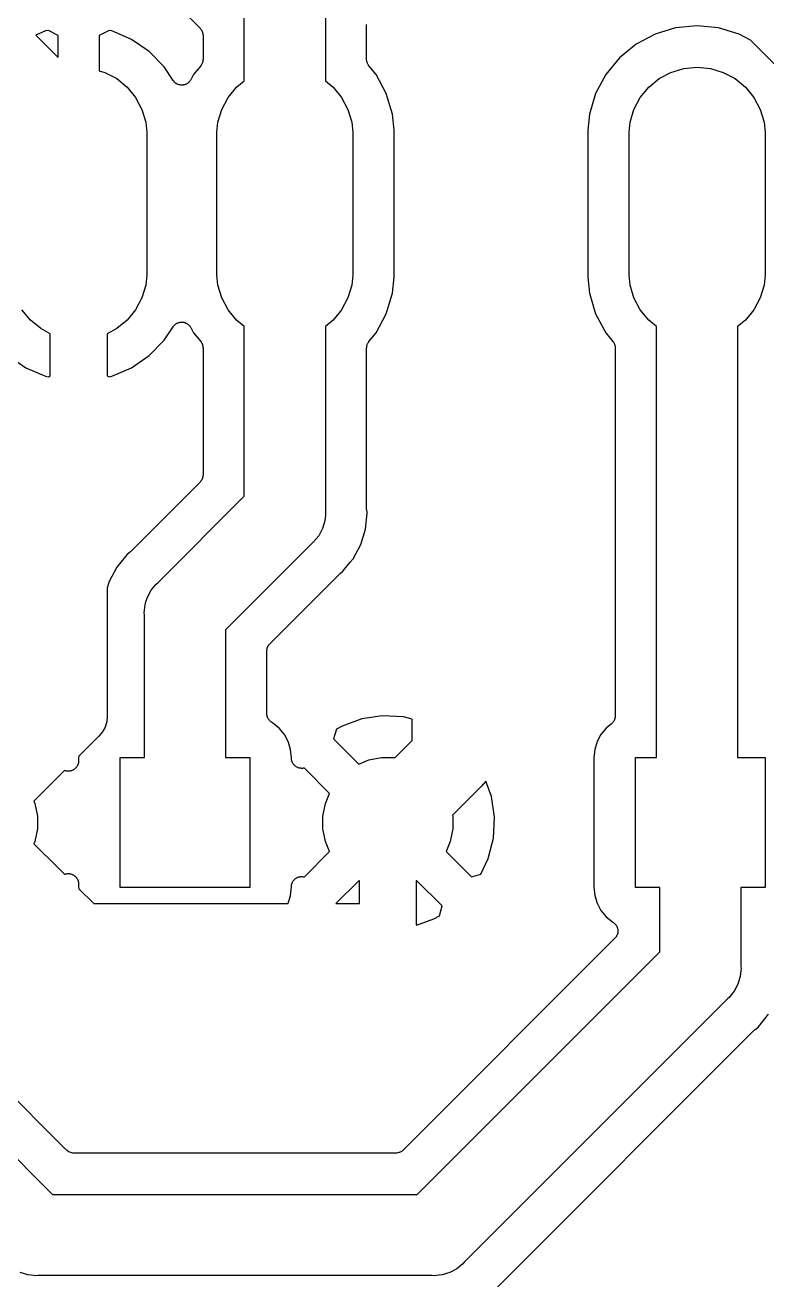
# Model space of a CAD drawing. Extents: x 72.9 to 155.7, y -140.4 to -71.7.
# Drawn here: x 85.7 to 94.84, y -132.63 to -117.18 of the extents above; entities that cross this region are included whole.
import ezdxf

# ---------------------------------------------------------------- set-up
doc = ezdxf.new("R2010")
doc.units = 0
doc.header["$MEASUREMENT"] = 0
doc.layers.add('BLACK', color=7, linetype='CONTINUOUS')

msp = doc.modelspace()

# ---------------------------------------------------------------- linework, layer by layer
at = {"layer": 'BLACK', "linetype": 'CONTINUOUS'}
for p, q in [((85.0272, -114.393), (87.8548, -117.22)), ((89.4, -116.911), (89.4, -117.868)), ((88.4, -117.868), (88.4, -117.047)), ((85.9526, -117.254), (85.831, -117.306)), ((85.9866, -117.246), (85.9526, -117.254)), ((86.106, -117.31), (85.9866, -117.246)), ((86.7334, -117.246), (86.614, -117.31)), ((86.7674, -117.254), (86.7334, -117.246)), ((87.0113, -117.358), (86.7674, -117.254)), ((87.8548, -117.22), (87.8551, -117.221)), ((87.8551, -117.221), (87.8551, -117.221)), ((87.8551, -117.221), (87.8551, -117.221)), ((87.8551, -117.221), (87.856, -117.222)), ((87.856, -117.222), (87.8634, -117.231)), ((87.8634, -117.231), (87.8708, -117.24)), ((87.8708, -117.24), (87.8711, -117.24)), ((87.8711, -117.24), (87.8715, -117.241)), ((87.8715, -117.241), (87.8769, -117.251)), ((87.8769, -117.251), (87.8824, -117.262)), ((87.8824, -117.262), (87.8826, -117.262)), ((87.8826, -117.262), (87.8829, -117.263)), ((87.8829, -117.263), (87.8862, -117.274)), ((87.8862, -117.274), (87.8896, -117.285)), ((89.908, -117.603), (89.908, -117.174)), ((93.7161, -117.215), (93.4623, -117.292)), ((93.98, -117.189), (93.7161, -117.215)), ((94.2439, -117.215), (93.98, -117.189)), ((94.4977, -117.292), (94.2439, -117.215)), ((85.831, -117.306), (86.106, -117.581)), ((86.106, -117.581), (86.106, -117.31)), ((86.614, -117.31), (86.614, -117.743)), ((87.2298, -117.508), (87.0113, -117.358)), ((87.8896, -117.285), (87.8896, -117.286)), ((87.8896, -117.286), (87.8898, -117.287)), ((87.8898, -117.287), (87.8909, -117.298)), ((87.8909, -117.298), (87.892, -117.31)), ((87.892, -117.31), (87.892, -117.603)), ((93.2285, -117.417), (93.0235, -117.585)), ((93.4623, -117.292), (93.2285, -117.417)), ((94.6383, -117.367), (94.4977, -117.292)), ((95.6899, -118.419), (94.6383, -117.367)), ((87.4147, -117.697), (87.2298, -117.508)), ((93.0235, -117.585), (92.8553, -117.79)), ((86.614, -117.743), (86.6823, -117.764)), ((87.5227, -117.863), (87.4147, -117.697)), ((87.8632, -117.683), (87.7753, -117.79)), ((87.8662, -117.679), (87.8632, -117.683)), ((87.8698, -117.674), (87.8662, -117.679)), ((87.8731, -117.668), (87.8698, -117.674)), ((87.877, -117.663), (87.8731, -117.668)), ((87.8791, -117.657), (87.877, -117.663)), ((87.8817, -117.653), (87.8791, -117.657)), ((87.8838, -117.646), (87.8817, -117.653)), ((87.8865, -117.64), (87.8838, -117.646)), ((87.8876, -117.634), (87.8865, -117.64)), ((87.8892, -117.629), (87.8876, -117.634)), ((87.89, -117.622), (87.8892, -117.629)), ((87.8914, -117.615), (87.89, -117.622)), ((87.892, -117.604), (87.8914, -117.61)), ((87.8914, -117.61), (87.8914, -117.615)), ((87.892, -117.603), (87.892, -117.604)), ((89.9085, -117.608), (89.908, -117.603)), ((89.9085, -117.614), (89.9085, -117.608)), ((89.9097, -117.62), (89.9085, -117.614)), ((89.9104, -117.627), (89.9097, -117.62)), ((89.912, -117.633), (89.9104, -117.627)), ((89.913, -117.638), (89.912, -117.633)), ((89.9156, -117.644), (89.913, -117.638)), ((89.9176, -117.651), (89.9156, -117.644)), ((89.9202, -117.656), (89.9176, -117.651)), ((89.9222, -117.661), (89.9202, -117.656)), ((89.926, -117.667), (89.9222, -117.661)), ((89.9292, -117.673), (89.926, -117.667)), ((89.9327, -117.677), (89.9292, -117.673)), ((89.9357, -117.682), (89.9327, -117.677)), ((89.9368, -117.683), (89.9357, -117.682)), ((90.0247, -117.79), (89.9368, -117.683)), ((93.6577, -117.764), (93.8157, -117.716)), ((93.8157, -117.716), (93.98, -117.7)), ((93.98, -117.7), (94.1443, -117.716)), ((94.1443, -117.716), (94.3023, -117.764)), ((86.6823, -117.764), (86.8279, -117.841)), ((86.8279, -117.841), (86.9556, -117.946)), ((87.5269, -117.869), (87.5227, -117.863)), ((87.5306, -117.874), (87.5269, -117.869)), ((87.5346, -117.878), (87.5306, -117.874)), ((87.5382, -117.883), (87.5346, -117.878)), ((87.5433, -117.887), (87.5382, -117.883)), ((87.548, -117.892), (87.5433, -117.887)), ((87.5528, -117.895), (87.548, -117.892)), ((87.5572, -117.899), (87.5528, -117.895)), ((87.563, -117.902), (87.5572, -117.899)), ((87.7029, -117.897), (87.6977, -117.901)), ((87.7085, -117.893), (87.7029, -117.897)), ((87.7126, -117.889), (87.7085, -117.893)), ((87.7172, -117.886), (87.7126, -117.889)), ((87.7215, -117.881), (87.7172, -117.886)), ((87.7263, -117.876), (87.7215, -117.881)), ((87.7295, -117.871), (87.7263, -117.876)), ((87.7333, -117.867), (87.7295, -117.871)), ((87.7365, -117.861), (87.7333, -117.867)), ((87.7403, -117.856), (87.7365, -117.861)), ((87.7412, -117.854), (87.7403, -117.856)), ((87.7753, -117.79), (87.7412, -117.854)), ((88.3044, -117.946), (88.4, -117.868)), ((89.4, -117.868), (89.4956, -117.946)), ((90.1497, -118.024), (90.0247, -117.79)), ((92.8553, -117.79), (92.7303, -118.024)), ((93.3844, -117.946), (93.5121, -117.841)), ((93.5121, -117.841), (93.6577, -117.764)), ((94.3023, -117.764), (94.4479, -117.841)), ((94.4479, -117.841), (94.5756, -117.946)), ((86.9556, -117.946), (87.0603, -118.074)), ((87.5685, -117.906), (87.563, -117.902)), ((87.5738, -117.908), (87.5685, -117.906)), ((87.5788, -117.911), (87.5738, -117.908)), ((87.5852, -117.913), (87.5788, -117.911)), ((87.5914, -117.915), (87.5852, -117.913)), ((87.597, -117.917), (87.5914, -117.915)), ((87.6024, -117.918), (87.597, -117.917)), ((87.6091, -117.919), (87.6024, -117.918)), ((87.6156, -117.92), (87.6091, -117.919)), ((87.6214, -117.921), (87.6156, -117.92)), ((87.6271, -117.921), (87.6214, -117.921)), ((87.6337, -117.921), (87.6271, -117.921)), ((87.6404, -117.921), (87.6337, -117.921)), ((87.646, -117.92), (87.6404, -117.921)), ((87.6518, -117.919), (87.646, -117.92)), ((87.6582, -117.917), (87.6518, -117.919)), ((87.6648, -117.916), (87.6582, -117.917)), ((87.6701, -117.914), (87.6648, -117.916)), ((87.6756, -117.912), (87.6701, -117.914)), ((87.6816, -117.909), (87.6756, -117.912)), ((87.6878, -117.907), (87.6816, -117.909)), ((87.6926, -117.904), (87.6878, -117.907)), ((87.6977, -117.901), (87.6926, -117.904)), ((88.1997, -118.074), (88.3044, -117.946)), ((89.4956, -117.946), (89.6003, -118.074)), ((90.2267, -118.278), (90.1497, -118.024)), ((92.7303, -118.024), (92.6533, -118.278)), ((93.2797, -118.074), (93.3844, -117.946)), ((94.5756, -117.946), (94.6803, -118.074)), ((87.0603, -118.074), (87.1381, -118.219)), ((88.1219, -118.219), (88.1997, -118.074)), ((89.6003, -118.074), (89.6781, -118.219)), ((93.2019, -118.219), (93.2797, -118.074)), ((94.6803, -118.074), (94.7581, -118.219)), ((87.1381, -118.219), (87.1861, -118.377)), ((88.0739, -118.377), (88.1219, -118.219)), ((89.6781, -118.219), (89.7261, -118.377)), ((90.2462, -118.476), (90.2267, -118.278)), ((92.6533, -118.278), (92.6338, -118.476)), ((93.1539, -118.377), (93.2019, -118.219)), ((94.7581, -118.219), (94.8061, -118.377)), ((87.1861, -118.377), (87.1982, -118.501)), ((87.1982, -118.501), (87.1982, -120.259)), ((88.0618, -118.501), (88.0739, -118.377)), ((88.0618, -120.259), (88.0618, -118.501)), ((89.7261, -118.377), (89.7382, -118.501)), ((89.7382, -118.501), (89.7382, -120.259)), ((90.2462, -120.284), (90.2462, -118.476)), ((92.6338, -118.476), (92.6338, -120.284)), ((93.1418, -118.501), (93.1539, -118.377)), ((93.1418, -120.259), (93.1418, -118.501)), ((94.8061, -118.377), (94.8182, -118.501)), ((94.8182, -118.501), (94.8182, -120.259)), ((87.1982, -120.259), (87.1861, -120.383)), ((88.0739, -120.383), (88.0618, -120.259)), ((89.7382, -120.259), (89.7261, -120.383)), ((90.2267, -120.482), (90.2462, -120.284)), ((92.6338, -120.284), (92.6533, -120.482)), ((93.1539, -120.383), (93.1418, -120.259)), ((94.8182, -120.259), (94.8061, -120.383)), ((87.1861, -120.383), (87.1381, -120.541)), ((88.1219, -120.541), (88.0739, -120.383)), ((89.7261, -120.383), (89.6781, -120.541)), ((90.1497, -120.736), (90.2267, -120.482)), ((92.6533, -120.482), (92.7303, -120.736)), ((93.2019, -120.541), (93.1539, -120.383)), ((94.8061, -120.383), (94.7581, -120.541)), ((87.1381, -120.541), (87.0603, -120.686)), ((88.1997, -120.686), (88.1219, -120.541)), ((89.6781, -120.541), (89.6003, -120.686)), ((93.2797, -120.686), (93.2019, -120.541)), ((94.7581, -120.541), (94.6803, -120.686)), ((85.7644, -120.814), (85.6597, -120.686)), ((85.8921, -120.919), (85.7644, -120.814)), ((86.9556, -120.814), (86.8279, -120.919)), ((87.0603, -120.686), (86.9556, -120.814)), ((88.3044, -120.814), (88.1997, -120.686)), ((88.4, -120.892), (88.3044, -120.814)), ((89.4956, -120.814), (89.4, -120.892)), ((89.6003, -120.686), (89.4956, -120.814)), ((90.0247, -120.97), (90.1497, -120.736)), ((92.7303, -120.736), (92.8553, -120.97)), ((93.3844, -120.814), (93.2797, -120.686)), ((93.48, -120.892), (93.3844, -120.814)), ((94.5756, -120.814), (94.48, -120.892)), ((94.6803, -120.686), (94.5756, -120.814)), ((86.01, -120.982), (85.8921, -120.919)), ((86.01, -121.501), (86.01, -120.982)), ((86.8279, -120.919), (86.71, -120.982)), ((86.71, -120.982), (86.71, -121.501)), ((87.4147, -121.063), (87.5227, -120.897)), ((87.5227, -120.897), (87.5237, -120.895)), ((87.5237, -120.895), (87.5279, -120.89)), ((87.5279, -120.89), (87.5317, -120.884)), ((87.5317, -120.884), (87.5358, -120.88)), ((87.5358, -120.88), (87.5395, -120.876)), ((87.5395, -120.876), (87.5446, -120.872)), ((87.5446, -120.872), (87.5494, -120.867)), ((87.5494, -120.867), (87.5542, -120.864)), ((87.5542, -120.864), (87.5586, -120.86)), ((87.5586, -120.86), (87.5645, -120.857)), ((87.5645, -120.857), (87.5701, -120.853)), ((87.5701, -120.853), (87.5754, -120.851)), ((87.5754, -120.851), (87.5805, -120.849)), ((87.5805, -120.849), (87.5869, -120.847)), ((87.5869, -120.847), (87.593, -120.844)), ((87.593, -120.844), (87.5987, -120.843)), ((87.5987, -120.843), (87.6042, -120.841)), ((87.6042, -120.841), (87.6108, -120.841)), ((87.6108, -120.841), (87.6174, -120.839)), ((87.6174, -120.839), (87.6231, -120.839)), ((87.6231, -120.839), (87.6288, -120.839)), ((87.6288, -120.839), (87.6355, -120.839)), ((87.6355, -120.839), (87.6422, -120.839)), ((87.6422, -120.839), (87.6478, -120.841)), ((87.6478, -120.841), (87.6535, -120.841)), ((87.6535, -120.841), (87.6599, -120.843)), ((87.6599, -120.843), (87.6665, -120.844)), ((87.6665, -120.844), (87.6718, -120.847)), ((87.6718, -120.847), (87.6773, -120.848)), ((87.6773, -120.848), (87.6832, -120.851)), ((87.6832, -120.851), (87.6893, -120.854)), ((87.6893, -120.854), (87.6941, -120.857)), ((87.6941, -120.857), (87.6992, -120.86)), ((87.6992, -120.86), (87.7044, -120.864)), ((87.7044, -120.864), (87.7099, -120.868)), ((87.7099, -120.868), (87.714, -120.872)), ((87.714, -120.872), (87.7184, -120.875)), ((87.7184, -120.875), (87.7227, -120.881)), ((87.7227, -120.881), (87.7274, -120.885)), ((87.7274, -120.885), (87.7306, -120.89)), ((87.7306, -120.89), (87.7343, -120.895)), ((87.7343, -120.895), (87.7375, -120.9)), ((87.7375, -120.9), (87.7412, -120.906)), ((87.7412, -120.906), (87.7753, -120.97)), ((87.7753, -120.97), (87.8632, -121.077)), ((88.4, -122.983), (88.4, -120.892)), ((89.4, -120.892), (89.4, -123.165)), ((89.9368, -121.077), (90.0247, -120.97)), ((92.8553, -120.97), (92.9432, -121.077)), ((93.48, -126.2), (93.48, -120.892)), ((94.48, -120.892), (94.48, -126.2)), ((87.2298, -121.252), (87.4147, -121.063)), ((87.8632, -121.077), (87.8643, -121.078)), ((87.8643, -121.078), (87.8673, -121.083)), ((87.8673, -121.083), (87.8708, -121.087)), ((87.8708, -121.087), (87.874, -121.093)), ((87.874, -121.093), (87.8778, -121.099)), ((87.8778, -121.099), (87.8798, -121.104)), ((87.8798, -121.104), (87.8824, -121.109)), ((87.8824, -121.109), (87.8844, -121.116)), ((87.8844, -121.116), (87.887, -121.122)), ((87.887, -121.122), (87.888, -121.127)), ((87.888, -121.127), (87.8896, -121.133)), ((87.8896, -121.133), (87.8903, -121.14)), ((87.8903, -121.14), (87.8915, -121.146)), ((89.9086, -121.145), (89.91, -121.138)), ((89.91, -121.138), (89.9108, -121.131)), ((89.9108, -121.131), (89.9124, -121.126)), ((89.9124, -121.126), (89.9135, -121.12)), ((89.9135, -121.12), (89.9162, -121.114)), ((89.9162, -121.114), (89.9183, -121.107)), ((89.9183, -121.107), (89.9209, -121.103)), ((89.9209, -121.103), (89.923, -121.097)), ((89.923, -121.097), (89.9269, -121.092)), ((89.9269, -121.092), (89.9302, -121.086)), ((89.9302, -121.086), (89.9338, -121.081)), ((89.9338, -121.081), (89.9368, -121.077)), ((92.9432, -121.077), (92.9443, -121.078)), ((92.9443, -121.078), (92.9473, -121.083)), ((92.9473, -121.083), (92.9508, -121.087)), ((92.9508, -121.087), (92.954, -121.093)), ((92.954, -121.093), (92.9578, -121.099)), ((92.9578, -121.099), (92.9598, -121.104)), ((92.9598, -121.104), (92.9624, -121.109)), ((92.9624, -121.109), (92.9644, -121.116)), ((92.9644, -121.116), (92.967, -121.122)), ((92.967, -121.122), (92.968, -121.127)), ((92.968, -121.127), (92.9696, -121.133)), ((92.9696, -121.133), (92.9703, -121.14)), ((92.9703, -121.14), (92.9715, -121.146)), ((85.4903, -121.252), (85.7087, -121.402)), ((87.0113, -121.402), (87.2298, -121.252)), ((87.8915, -121.146), (87.8915, -121.152)), ((87.8915, -121.152), (87.892, -121.157)), ((87.892, -121.157), (87.892, -122.72)), ((89.908, -121.156), (89.9086, -121.15)), ((89.908, -121.157), (89.908, -121.156)), ((89.908, -123.134), (89.908, -121.157)), ((89.9086, -121.15), (89.9086, -121.145)), ((92.9715, -121.146), (92.9715, -121.152)), ((92.9715, -121.152), (92.972, -121.157)), ((92.972, -121.157), (92.972, -125.686)), ((85.7087, -121.402), (85.9526, -121.506)), ((86.7674, -121.506), (87.0113, -121.402)), ((85.9526, -121.506), (85.9866, -121.514)), ((85.9866, -121.514), (86.01, -121.501)), ((86.71, -121.501), (86.7334, -121.514)), ((86.7334, -121.514), (86.7674, -121.506)), ((87.8548, -122.81), (86.9967, -123.668)), ((87.8623, -122.801), (87.8548, -122.81)), ((87.8698, -122.792), (87.8623, -122.801)), ((87.8701, -122.791), (87.8698, -122.792)), ((87.8705, -122.791), (87.8701, -122.791)), ((87.8761, -122.78), (87.8705, -122.791)), ((87.8817, -122.77), (87.8761, -122.78)), ((87.8819, -122.769), (87.8817, -122.77)), ((87.8822, -122.769), (87.8819, -122.769)), ((87.8857, -122.757), (87.8822, -122.769)), ((87.8892, -122.746), (87.8857, -122.757)), ((87.8893, -122.746), (87.8892, -122.746)), ((87.8895, -122.745), (87.8893, -122.746)), ((87.8907, -122.733), (87.8895, -122.745)), ((87.892, -122.722), (87.8907, -122.733)), ((87.892, -122.72), (87.892, -122.72)), ((87.892, -122.72), (87.892, -122.72)), ((87.892, -122.72), (87.892, -122.72)), ((87.892, -122.72), (87.892, -122.722)), ((87.3338, -124.049), (88.4, -122.983)), ((89.9085, -123.14), (89.908, -123.134)), ((89.9085, -123.145), (89.9085, -123.14)), ((89.9086, -123.147), (89.9085, -123.145)), ((89.9129, -123.19), (89.9086, -123.147)), ((89.3928, -123.288), (89.3642, -123.382)), ((89.4, -123.215), (89.3928, -123.288)), ((89.4, -123.165), (89.4024, -123.19)), ((89.4024, -123.19), (89.4, -123.215)), ((89.8934, -123.388), (89.9129, -123.19)), ((89.3642, -123.382), (89.3177, -123.469)), ((89.8358, -123.578), (89.8934, -123.388)), ((89.2362, -123.561), (88.17, -124.627)), ((89.2553, -123.545), (89.2362, -123.561)), ((89.3177, -123.469), (89.2553, -123.545)), ((89.7422, -123.753), (89.8358, -123.578)), ((86.9538, -123.704), (86.8278, -123.857)), ((86.9874, -123.676), (86.9538, -123.704)), ((86.9912, -123.672), (86.9874, -123.676)), ((86.9954, -123.669), (86.9912, -123.672)), ((86.9967, -123.668), (86.9954, -123.669)), ((89.7066, -123.796), (89.7422, -123.753)), ((86.8278, -123.857), (86.7342, -124.032)), ((89.5826, -123.934), (89.6162, -123.906)), ((89.6162, -123.906), (89.7065, -123.796)), ((89.7065, -123.796), (89.7066, -123.796)), ((86.7342, -124.032), (86.71, -124.112)), ((87.2523, -124.141), (87.3147, -124.065)), ((87.3147, -124.065), (87.3338, -124.049)), ((88.7152, -124.8), (89.5733, -123.942)), ((89.5733, -123.942), (89.5746, -123.941)), ((89.5746, -123.941), (89.5788, -123.938)), ((89.5788, -123.938), (89.5826, -123.934)), ((86.71, -124.112), (86.71, -125.673)), ((87.1883, -124.285), (87.2058, -124.228)), ((87.2058, -124.228), (87.2523, -124.141)), ((87.1676, -124.42), (87.1772, -124.322)), ((87.1772, -124.322), (87.1883, -124.285)), ((87.17, -124.445), (87.1676, -124.42)), ((87.17, -126.2), (87.17, -124.445)), ((88.17, -124.627), (88.17, -126.2)), ((88.6843, -124.853), (88.6878, -124.841)), ((88.6878, -124.841), (88.6881, -124.841)), ((88.6881, -124.841), (88.6883, -124.84)), ((88.6883, -124.84), (88.6939, -124.83)), ((88.6939, -124.83), (88.6995, -124.819)), ((88.6995, -124.819), (88.6999, -124.819)), ((88.6999, -124.819), (88.7002, -124.818)), ((88.7002, -124.818), (88.7077, -124.809)), ((88.7077, -124.809), (88.7152, -124.8)), ((88.678, -124.888), (88.6793, -124.877)), ((88.678, -124.89), (88.678, -124.888)), ((88.678, -125.659), (88.678, -124.89)), ((88.678, -124.89), (88.678, -124.89)), ((88.678, -124.89), (88.678, -124.89)), ((88.678, -124.89), (88.678, -124.89)), ((88.6793, -124.877), (88.6805, -124.865)), ((88.6805, -124.865), (88.6807, -124.864)), ((88.6807, -124.864), (88.6808, -124.864)), ((88.6808, -124.864), (88.6843, -124.853)), ((86.7049, -125.759), (86.6849, -125.825)), ((86.7063, -125.745), (86.7049, -125.759)), ((86.71, -125.707), (86.7063, -125.745)), ((86.71, -125.673), (86.7117, -125.69)), ((86.7117, -125.69), (86.71, -125.707)), ((88.6786, -125.665), (88.678, -125.659)), ((88.6785, -125.67), (88.6786, -125.665)), ((88.6798, -125.677), (88.6785, -125.67)), ((88.6804, -125.684), (88.6798, -125.677)), ((88.682, -125.689), (88.6804, -125.684)), ((88.6831, -125.695), (88.682, -125.689)), ((88.6856, -125.701), (88.6831, -125.695)), ((88.6876, -125.707), (88.6856, -125.701)), ((88.6902, -125.712), (88.6876, -125.707)), ((88.6923, -125.718), (88.6902, -125.712)), ((88.696, -125.723), (88.6923, -125.718)), ((88.6992, -125.729), (88.696, -125.723)), ((88.7028, -125.734), (88.6992, -125.729)), ((88.7058, -125.738), (88.7028, -125.734)), ((88.7106, -125.743), (88.7058, -125.738)), ((88.7149, -125.749), (88.7106, -125.743)), ((88.7192, -125.752), (88.7149, -125.749)), ((88.7232, -125.756), (88.7192, -125.752)), ((88.7288, -125.76), (88.7232, -125.756)), ((88.734, -125.764), (88.7288, -125.76)), ((88.7389, -125.767), (88.734, -125.764)), ((88.7436, -125.77), (88.7389, -125.767)), ((88.7451, -125.771), (88.7436, -125.77)), ((88.7536, -125.776), (88.7451, -125.771)), ((88.8309, -125.839), (88.7536, -125.776)), ((89.8509, -125.725), (89.6053, -125.813)), ((90.1057, -125.687), (89.8509, -125.725)), ((90.3631, -125.7), (90.1057, -125.687)), ((90.47, -125.727), (90.3631, -125.7)), ((90.47, -125.993), (90.47, -125.727)), ((92.9339, -125.777), (92.9295, -125.781)), ((92.9383, -125.772), (92.9339, -125.777)), ((92.9431, -125.767), (92.9383, -125.772)), ((92.9462, -125.762), (92.9431, -125.767)), ((92.9498, -125.758), (92.9462, -125.762)), ((92.9531, -125.752), (92.9498, -125.758)), ((92.9569, -125.746), (92.9531, -125.752)), ((92.959, -125.741), (92.9569, -125.746)), ((92.9617, -125.736), (92.959, -125.741)), ((92.9638, -125.73), (92.9617, -125.736)), ((92.9664, -125.723), (92.9638, -125.73)), ((92.9675, -125.718), (92.9664, -125.723)), ((92.9692, -125.713), (92.9675, -125.718)), ((92.97, -125.706), (92.9692, -125.713)), ((92.9713, -125.699), (92.97, -125.706)), ((92.9714, -125.694), (92.9713, -125.699)), ((92.972, -125.688), (92.9714, -125.694)), ((92.972, -125.686), (92.972, -125.688)), ((86.6524, -125.885), (86.6087, -125.939)), ((86.6562, -125.878), (86.6524, -125.885)), ((86.6849, -125.825), (86.6562, -125.878)), ((88.8944, -125.916), (88.8309, -125.839)), ((88.9416, -126.005), (88.8944, -125.916)), ((89.5353, -125.85), (89.5, -125.971)), ((89.6053, -125.813), (89.5353, -125.85)), ((92.7956, -125.916), (92.7484, -126.005)), ((92.8591, -125.839), (92.7956, -125.916)), ((92.9256, -125.784), (92.8591, -125.839)), ((92.9295, -125.781), (92.9256, -125.784)), ((86.5953, -125.95), (86.3611, -126.184)), ((86.6087, -125.939), (86.5953, -125.95)), ((88.9535, -126.044), (88.9416, -126.005)), ((88.9536, -126.044), (88.9535, -126.044)), ((88.9706, -126.1), (88.9536, -126.044)), ((89.5, -125.971), (89.8117, -126.282)), ((90.2606, -126.202), (90.47, -125.993)), ((92.7484, -126.005), (92.7193, -126.1)), ((86.3611, -126.184), (86.3589, -126.206)), ((86.3589, -126.206), (86.3589, -126.242)), ((86.3589, -126.242), (86.3589, -126.244)), ((86.87, -127.8), (86.87, -126.2)), ((86.87, -126.2), (87.17, -126.2)), ((88.17, -126.2), (88.47, -126.2)), ((88.47, -126.2), (88.47, -127.8)), ((88.9811, -126.206), (88.9706, -126.1)), ((88.9811, -126.207), (88.9811, -126.206)), ((88.9816, -126.212), (88.9811, -126.207)), ((88.9815, -126.218), (88.9816, -126.212)), ((88.9828, -126.225), (88.9815, -126.218)), ((88.9835, -126.232), (88.9828, -126.225)), ((88.985, -126.237), (88.9835, -126.232)), ((88.986, -126.242), (88.985, -126.237)), ((88.9886, -126.249), (88.986, -126.242)), ((89.8117, -126.282), (89.9366, -126.231)), ((89.9366, -126.231), (90.0912, -126.2)), ((90.0912, -126.2), (90.2488, -126.2)), ((90.2488, -126.2), (90.2606, -126.202)), ((92.7193, -126.1), (92.7089, -126.206)), ((92.7089, -126.206), (92.7089, -127.794)), ((93.22, -127.8), (93.22, -126.2)), ((93.22, -126.2), (93.48, -126.2)), ((94.48, -126.2), (94.82, -126.2)), ((94.82, -126.2), (94.82, -127.8)), ((86.1842, -126.361), (85.8073, -126.738)), ((86.1962, -126.364), (86.1842, -126.361)), ((86.2014, -126.365), (86.1962, -126.364)), ((86.2064, -126.367), (86.2014, -126.365)), ((86.2135, -126.368), (86.2064, -126.367)), ((86.2205, -126.369), (86.2135, -126.368)), ((86.2258, -126.369), (86.2205, -126.369)), ((86.231, -126.369), (86.2258, -126.369)), ((86.2382, -126.369), (86.231, -126.369)), ((86.2453, -126.369), (86.2382, -126.369)), ((86.2505, -126.368), (86.2453, -126.369)), ((86.2557, -126.367), (86.2505, -126.368)), ((86.2626, -126.365), (86.2557, -126.367)), ((86.2696, -126.364), (86.2626, -126.365)), ((86.2744, -126.362), (86.2696, -126.364)), ((86.2795, -126.36), (86.2744, -126.362)), ((86.2858, -126.357), (86.2795, -126.36)), ((86.2924, -126.354), (86.2858, -126.357)), ((86.2968, -126.351), (86.2924, -126.354)), ((86.3015, -126.349), (86.2968, -126.351)), ((86.307, -126.344), (86.3015, -126.349)), ((86.313, -126.34), (86.307, -126.344)), ((86.3167, -126.336), (86.313, -126.34)), ((86.3208, -126.333), (86.3167, -126.336)), ((86.3254, -126.328), (86.3208, -126.333)), ((86.3304, -126.323), (86.3254, -126.328)), ((86.3333, -126.318), (86.3304, -126.323)), ((86.3367, -126.314), (86.3333, -126.318)), ((86.3402, -126.308), (86.3367, -126.314)), ((86.3441, -126.302), (86.3402, -126.308)), ((86.3461, -126.297), (86.3441, -126.302)), ((86.3487, -126.292), (86.3461, -126.297)), ((86.3508, -126.286), (86.3487, -126.292)), ((86.3535, -126.279), (86.3508, -126.286)), ((86.3546, -126.274), (86.3535, -126.279)), ((86.3562, -126.269), (86.3546, -126.274)), ((86.357, -126.262), (86.3562, -126.269)), ((86.3583, -126.255), (86.357, -126.262)), ((86.3589, -126.244), (86.3583, -126.249)), ((86.3583, -126.249), (86.3583, -126.255)), ((88.9907, -126.256), (88.9886, -126.249)), ((88.9931, -126.26), (88.9907, -126.256)), ((88.9951, -126.265), (88.9931, -126.26)), ((88.9989, -126.271), (88.9951, -126.265)), ((89.0023, -126.277), (88.9989, -126.271)), ((89.0056, -126.282), (89.0023, -126.277)), ((89.0085, -126.286), (89.0056, -126.282)), ((89.0134, -126.291), (89.0085, -126.286)), ((89.018, -126.297), (89.0134, -126.291)), ((89.022, -126.3), (89.018, -126.297)), ((89.0257, -126.304), (89.022, -126.3)), ((89.0315, -126.308), (89.0257, -126.304)), ((89.0371, -126.313), (89.0315, -126.308)), ((89.0417, -126.315), (89.0371, -126.313)), ((89.046, -126.318), (89.0417, -126.315)), ((89.0526, -126.321), (89.046, -126.318)), ((89.0589, -126.324), (89.0526, -126.321)), ((89.0639, -126.326), (89.0589, -126.324)), ((89.0687, -126.328), (89.0639, -126.326)), ((89.0757, -126.33), (89.0687, -126.328)), ((89.0825, -126.332), (89.0757, -126.33)), ((89.0878, -126.332), (89.0825, -126.332)), ((89.0929, -126.333), (89.0878, -126.332)), ((89.1001, -126.333), (89.0929, -126.333)), ((89.1072, -126.334), (89.1001, -126.333)), ((89.1124, -126.334), (89.1072, -126.334)), ((89.1177, -126.334), (89.1124, -126.334)), ((89.1248, -126.333), (89.1177, -126.334)), ((89.1319, -126.332), (89.1248, -126.333)), ((89.1369, -126.33), (89.1319, -126.332)), ((89.1406, -126.33), (89.1369, -126.33)), ((89.4525, -126.642), (89.1406, -126.33)), ((91.3774, -126.492), (91.3253, -126.555)), ((91.445, -126.681), (91.3774, -126.492)), ((89.4007, -126.767), (89.4525, -126.642)), ((91.3062, -126.571), (90.9677, -126.909)), ((91.3253, -126.555), (91.3062, -126.571)), ((91.4828, -126.936), (91.445, -126.681)), ((85.8073, -126.738), (85.8193, -126.767)), ((85.8193, -126.767), (85.85, -126.921)), ((89.37, -126.921), (89.4007, -126.767)), ((85.85, -126.921), (85.85, -127.079)), ((89.37, -127.079), (89.37, -126.921)), ((90.9677, -126.909), (90.97, -126.921)), ((90.97, -126.921), (90.97, -127.079)), ((91.4701, -127.193), (91.4828, -126.936)), ((85.85, -127.079), (85.8193, -127.233)), ((89.4007, -127.233), (89.37, -127.079)), ((90.97, -127.079), (90.9393, -127.233)), ((85.8193, -127.233), (85.8073, -127.262)), ((85.8073, -127.262), (86.1096, -127.565)), ((89.4525, -127.358), (89.4007, -127.233)), ((90.9393, -127.233), (90.8875, -127.358)), ((91.4074, -127.443), (91.4701, -127.193)), ((89.1405, -127.67), (89.4525, -127.358)), ((90.8875, -127.358), (91.1992, -127.67)), ((91.3162, -127.636), (91.4074, -127.443)), ((86.1096, -127.565), (86.1096, -127.565)), ((86.1096, -127.565), (86.1842, -127.639)), ((86.1979, -127.635), (86.2031, -127.634)), ((86.2031, -127.634), (86.2081, -127.633)), ((86.2081, -127.633), (86.2152, -127.632)), ((86.2152, -127.632), (86.2223, -127.631)), ((86.2223, -127.631), (86.2276, -127.631)), ((86.2276, -127.631), (86.2328, -127.631)), ((86.2328, -127.631), (86.2399, -127.631)), ((86.2399, -127.631), (86.2471, -127.631)), ((86.2471, -127.631), (86.2522, -127.633)), ((86.2522, -127.633), (86.2575, -127.633)), ((86.2575, -127.633), (86.2643, -127.635)), ((86.1842, -127.639), (86.1962, -127.636)), ((86.1962, -127.636), (86.1979, -127.635)), ((86.2643, -127.635), (86.2713, -127.637)), ((86.2713, -127.637), (86.2761, -127.639)), ((86.2761, -127.639), (86.2811, -127.64)), ((86.2811, -127.64), (86.2874, -127.644)), ((86.2874, -127.644), (86.294, -127.647)), ((86.294, -127.647), (86.2983, -127.65)), ((86.2983, -127.65), (86.3029, -127.652)), ((86.3029, -127.652), (86.3085, -127.657)), ((86.3085, -127.657), (86.3143, -127.661)), ((86.3143, -127.661), (86.318, -127.665)), ((86.318, -127.665), (86.322, -127.668)), ((86.322, -127.668), (86.3266, -127.674)), ((86.3266, -127.674), (86.3315, -127.679)), ((86.3315, -127.679), (86.3344, -127.683)), ((86.3344, -127.683), (86.3377, -127.687)), ((86.3377, -127.687), (86.3411, -127.694)), ((86.3411, -127.694), (86.3449, -127.7)), ((86.3449, -127.7), (86.3469, -127.705)), ((86.3469, -127.705), (86.3493, -127.709)), ((86.3493, -127.709), (86.3514, -127.716)), ((86.3514, -127.716), (86.354, -127.723)), ((86.354, -127.723), (86.355, -127.728)), ((86.355, -127.728), (86.3565, -127.733)), ((86.3565, -127.733), (86.3572, -127.74)), ((86.3572, -127.74), (86.3585, -127.747)), ((86.3585, -127.747), (86.3584, -127.752)), ((86.3584, -127.752), (86.3589, -127.758)), ((86.3589, -127.758), (86.3589, -127.794)), ((88.9811, -127.791), (88.9817, -127.786)), ((88.9817, -127.78), (88.983, -127.773)), ((88.9817, -127.786), (88.9817, -127.78)), ((88.983, -127.773), (88.9838, -127.766)), ((88.9838, -127.766), (88.9854, -127.761)), ((88.9854, -127.761), (88.9865, -127.756)), ((88.9865, -127.756), (88.9892, -127.75)), ((88.9892, -127.75), (88.9913, -127.743)), ((88.9913, -127.743), (88.9939, -127.738)), ((88.9939, -127.738), (88.9959, -127.733)), ((88.9959, -127.733), (88.9998, -127.727)), ((88.9998, -127.727), (89.0033, -127.721)), ((89.0033, -127.721), (89.0067, -127.717)), ((89.0067, -127.717), (89.0096, -127.713)), ((89.0096, -127.713), (89.0146, -127.708)), ((89.0146, -127.708), (89.0192, -127.702)), ((89.0192, -127.702), (89.0233, -127.699)), ((89.0233, -127.699), (89.027, -127.695)), ((89.027, -127.695), (89.033, -127.691)), ((89.033, -127.691), (89.0385, -127.687)), ((89.0385, -127.687), (89.0432, -127.684)), ((89.0432, -127.684), (89.0476, -127.681)), ((89.0476, -127.681), (89.0542, -127.678)), ((89.0542, -127.678), (89.0605, -127.675)), ((89.0605, -127.675), (89.0656, -127.674)), ((89.0656, -127.674), (89.0704, -127.671)), ((89.0704, -127.671), (89.0774, -127.67)), ((89.0774, -127.67), (89.0843, -127.668)), ((89.0843, -127.668), (89.0895, -127.668)), ((89.0895, -127.668), (89.0947, -127.666)), ((89.0947, -127.666), (89.1018, -127.666)), ((89.1018, -127.666), (89.109, -127.666)), ((89.109, -127.666), (89.1142, -127.666)), ((89.1142, -127.666), (89.1195, -127.666)), ((89.1195, -127.666), (89.1265, -127.668)), ((89.1265, -127.668), (89.1336, -127.668)), ((89.1336, -127.668), (89.1386, -127.67)), ((89.1386, -127.67), (89.1405, -127.67)), ((89.8117, -127.718), (89.5292, -128)), ((89.82, -127.721), (89.8117, -127.718)), ((89.82, -128), (89.82, -127.721)), ((90.5283, -127.718), (90.52, -127.721)), ((90.52, -127.721), (90.52, -128.253)), ((90.84, -128.029), (90.5283, -127.718)), ((91.1992, -127.67), (91.3162, -127.636)), ((86.3589, -127.794), (86.3611, -127.816)), ((86.3611, -127.816), (86.545, -128)), ((88.47, -127.8), (86.87, -127.8)), ((88.9536, -127.956), (88.9706, -127.9)), ((88.9706, -127.9), (88.9811, -127.794)), ((88.9811, -127.793), (88.9811, -127.791)), ((88.9811, -127.794), (88.9811, -127.793)), ((92.7089, -127.794), (92.7193, -127.9)), ((92.7193, -127.9), (92.7484, -127.995)), ((93.52, -127.8), (93.22, -127.8)), ((93.52, -128.593), (93.52, -127.8)), ((94.82, -127.8), (94.52, -127.8)), ((94.52, -127.8), (94.52, -128.775)), ((86.545, -128), (88.9391, -128)), ((88.9391, -128), (88.9416, -127.995)), ((88.9416, -127.995), (88.9536, -127.956)), ((88.9536, -127.956), (88.9536, -127.956)), ((89.5292, -128), (89.82, -128)), ((90.8047, -128.15), (90.84, -128.029)), ((92.7484, -127.995), (92.7956, -128.084)), ((92.7956, -128.084), (92.8591, -128.161)), ((90.5211, -128.264), (90.7347, -128.187)), ((90.7347, -128.187), (90.8047, -128.15)), ((92.8591, -128.161), (92.9364, -128.224)), ((92.9364, -128.224), (92.9376, -128.225)), ((92.9376, -128.225), (92.9392, -128.226)), ((92.9392, -128.226), (92.944, -128.229)), ((92.944, -128.229), (92.9492, -128.232)), ((92.9492, -128.232), (92.9542, -128.236)), ((92.9542, -128.236), (92.9596, -128.24)), ((92.9596, -128.24), (92.9637, -128.244)), ((92.9637, -128.244), (92.9682, -128.248)), ((92.9682, -128.248), (92.9723, -128.253)), ((90.52, -128.253), (90.5211, -128.264)), ((92.9723, -128.253), (92.9769, -128.258)), ((92.9769, -128.258), (92.9801, -128.263)), ((92.9801, -128.263), (92.9838, -128.267)), ((92.9861, -128.403), (92.9833, -128.408)), ((92.9838, -128.267), (92.9869, -128.273)), ((92.9894, -128.398), (92.9861, -128.403)), ((92.9869, -128.273), (92.9904, -128.278)), ((92.9919, -128.392), (92.9894, -128.398)), ((92.9904, -128.278), (92.9926, -128.284)), ((92.995, -128.386), (92.9919, -128.392)), ((92.9926, -128.284), (92.9954, -128.289)), ((92.9967, -128.38), (92.995, -128.386)), ((92.9954, -128.289), (92.9972, -128.295)), ((92.999, -128.375), (92.9967, -128.38)), ((92.9972, -128.295), (92.9997, -128.302)), ((93.0003, -128.368), (92.999, -128.375)), ((92.9997, -128.302), (93.0008, -128.307)), ((93.0023, -128.362), (93.0003, -128.368)), ((93.0008, -128.307), (93.0024, -128.313)), ((93.0029, -128.356), (93.0023, -128.362)), ((93.0024, -128.313), (93.0031, -128.319)), ((93.004, -128.351), (93.0029, -128.356)), ((93.0031, -128.319), (93.0043, -128.326)), ((93.0041, -128.344), (93.004, -128.351)), ((93.0048, -128.338), (93.0041, -128.344)), ((93.0043, -128.326), (93.0042, -128.332)), ((93.0042, -128.332), (93.0048, -128.338)), ((86.2103, -131.035), (83.6024, -128.427)), ((92.9676, -128.427), (90.3597, -131.035)), ((92.9713, -128.422), (92.9676, -128.427)), ((92.9755, -128.418), (92.9713, -128.422)), ((92.9791, -128.413), (92.9755, -128.418)), ((92.9833, -128.408), (92.9791, -128.413)), ((83.05, -128.593), (86.0371, -131.58)), ((90.5329, -131.58), (93.52, -128.593)), ((94.52, -128.825), (94.5128, -128.898)), ((94.52, -128.775), (94.5224, -128.8)), ((94.5224, -128.8), (94.52, -128.825)), ((94.52, -128.825), (94.52, -128.825)), ((94.4842, -128.992), (94.4377, -129.079)), ((94.5128, -128.898), (94.4842, -128.992)), ((94.3562, -129.171), (91.1109, -132.416)), ((94.3753, -129.155), (94.3562, -129.171)), ((94.4377, -129.079), (94.3753, -129.155)), ((94.7362, -129.516), (94.8622, -129.363)), ((91.4922, -132.753), (94.6933, -129.552)), ((94.6933, -129.552), (94.6946, -129.551)), ((94.6946, -129.551), (94.6988, -129.548)), ((94.6988, -129.548), (94.7026, -129.544)), ((94.7026, -129.544), (94.7362, -129.516)), ((86.2194, -131.042), (86.2103, -131.035)), ((86.2284, -131.05), (86.2194, -131.042)), ((86.229, -131.05), (86.2284, -131.05)), ((86.2295, -131.051), (86.229, -131.05)), ((86.2398, -131.056), (86.2295, -131.051)), ((86.2501, -131.062), (86.2398, -131.056)), ((86.2507, -131.062), (86.2501, -131.062)), ((86.2513, -131.062), (86.2507, -131.062)), ((86.2625, -131.066), (86.2513, -131.062)), ((86.2737, -131.069), (86.2625, -131.066)), ((86.2744, -131.069), (86.2737, -131.069)), ((86.275, -131.069), (86.2744, -131.069)), ((86.2866, -131.071), (86.275, -131.069)), ((86.2984, -131.072), (86.2866, -131.071)), ((86.2997, -131.072), (86.2984, -131.072)), ((86.3001, -131.072), (86.2997, -131.072)), ((86.2997, -131.072), (86.2997, -131.072)), ((86.2997, -131.072), (86.2997, -131.072)), ((90.2699, -131.072), (86.3001, -131.072)), ((90.2815, -131.071), (90.2699, -131.072)), ((90.2932, -131.07), (90.2815, -131.071)), ((90.2939, -131.07), (90.2932, -131.07)), ((90.2945, -131.07), (90.2939, -131.07)), ((90.3057, -131.066), (90.2945, -131.07)), ((90.317, -131.063), (90.3057, -131.066)), ((90.3176, -131.063), (90.317, -131.063)), ((90.3183, -131.062), (90.3176, -131.063)), ((90.3286, -131.057), (90.3183, -131.062)), ((90.339, -131.052), (90.3286, -131.057)), ((90.3396, -131.051), (90.339, -131.052)), ((90.3401, -131.051), (90.3396, -131.051)), ((90.3492, -131.043), (90.3401, -131.051)), ((90.3584, -131.036), (90.3492, -131.043)), ((90.3593, -131.035), (90.3584, -131.036)), ((90.3594, -131.035), (90.3593, -131.035)), ((90.3597, -131.035), (90.3594, -131.035)), ((90.3594, -131.035), (90.3594, -131.035)), ((86.0371, -131.58), (90.5329, -131.58)), ((91.1109, -132.416), (91.0953, -132.435)), ((85.732, -132.573), (85.6377, -132.544)), ((85.8054, -132.58), (85.732, -132.573)), ((90.838, -132.573), (90.7646, -132.58)), ((90.9323, -132.544), (90.838, -132.573)), ((91.0191, -132.498), (90.9323, -132.544)), ((91.0953, -132.435), (91.0191, -132.498)), ((85.83, -132.582), (85.8054, -132.58)), ((85.8054, -132.58), (85.8054, -132.58)), ((85.8545, -132.58), (85.83, -132.582)), ((90.7154, -132.58), (85.8545, -132.58)), ((90.74, -132.582), (90.7154, -132.58)), ((90.7646, -132.58), (90.74, -132.582))]:
    msp.add_line(p, q, dxfattribs=at)

doc.saveas('drawing.dxf')
